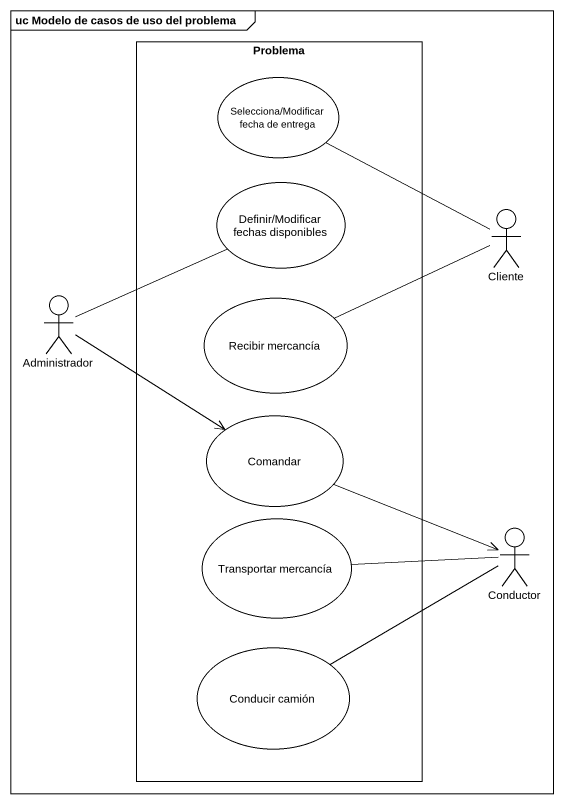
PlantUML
@startuml
mainframe uc Modelo de casos de uso del problema
rectangle Problema {
  usecase "Selecciona/Modificar fecha de entrega" as Selecciona_Modificar_fecha
  usecase "Definir/Modificar fechas disponibles" as Definir_Modificar_fechas
  usecase "Recibir mercancía" as Recibir_mercancía
  usecase Comandar
  usecase "Transportar mercancía" as Transportar_mercancía
  usecase "Conducir camión" as Conducir_camión
}
actor Cliente
actor Administrador
actor Conductor
Cliente -up- Selecciona_Modificar_fecha
Cliente -left- Recibir_mercancía
Administrador -right- Definir_Modificar_fechas
Administrador -right-> Comandar
Conductor <-left- Comandar
Conductor -left- Transportar_mercancía
Conductor -left- Conducir_camión
@enduml
